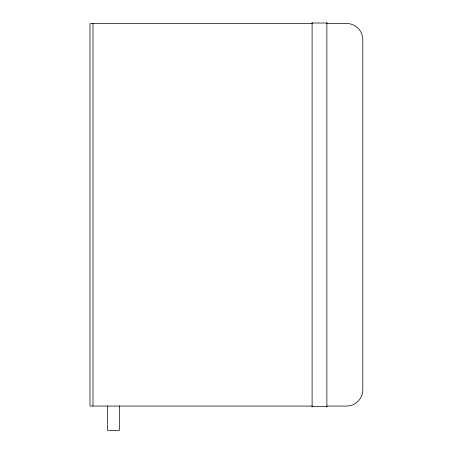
<?xml version="1.0" encoding="UTF-8"?>
<svg xmlns="http://www.w3.org/2000/svg" width="453" height="453" viewBox="0 0 453 453"><rect width="100%" height="100%" fill="white"/><g stroke="black" fill="none" stroke-linecap="round" stroke-linejoin="round"><path stroke-width="0.68" d="M93.012 23.443L93.012 406.064M312.106 23.018L326.868 23.018M90.187 23.443L312.581 23.443M326.704 23.443L346.471 23.443A16.331 16.331 0 0 1 362.819 39.768L362.813 389.739A16.331 16.331 0 0 1 346.471 406.058L326.704 406.064M90.187 406.064L312.581 406.064M312.106 406.505L326.868 406.505M326.868 22.65L326.868 406.873M312.106 22.65L312.106 406.873M119.382 405.899L119.382 430.35L107.571 430.35L107.571 405.899M89.977 23.941L89.977 405.565"/></g></svg>
